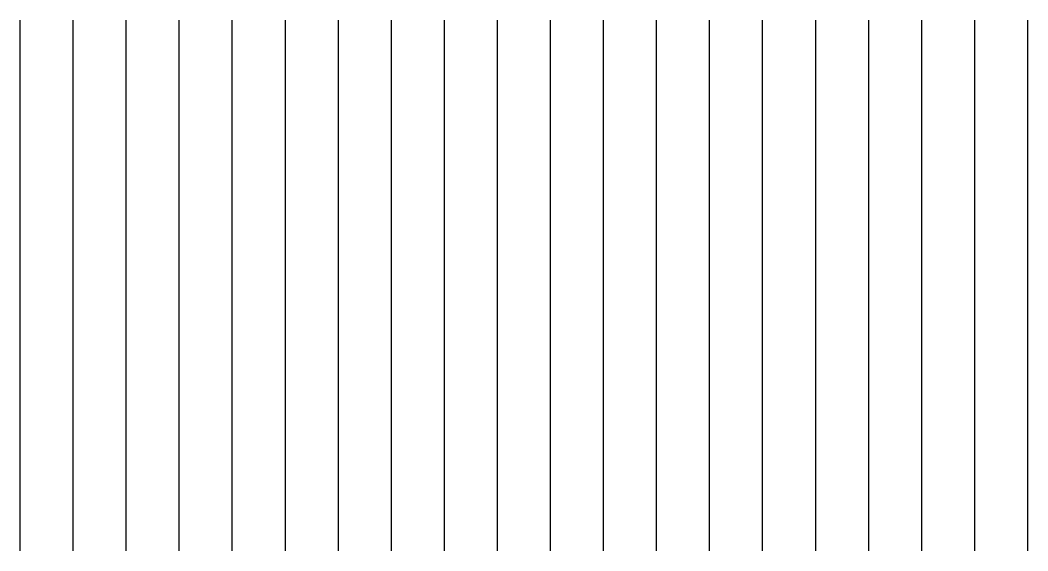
# Model space of a CAD drawing. Extents: x 0 to 19, y 0 to 10.
import ezdxf

# ---------------------------------------------------------------- set-up
doc = ezdxf.new("R2010")
doc.units = 0

msp = doc.modelspace()

# ---------------------------------------------------------------- linework, layer by layer
at = {"layer": '1', "color": 1}
msp.add_line((0, 0), (0, 10), dxfattribs=at)
at = {"layer": '1', "color": 2}
msp.add_line((1, 0), (1, 10), dxfattribs=at)
at = {"layer": '1', "color": 3}
msp.add_line((2, 0), (2, 10), dxfattribs=at)
at = {"layer": '1', "color": 4}
msp.add_line((3, 0), (3, 10), dxfattribs=at)
at = {"layer": '1', "color": 5}
msp.add_line((4, 0), (4, 10), dxfattribs=at)
at = {"layer": '1', "color": 6}
msp.add_line((5, 0), (5, 10), dxfattribs=at)
at = {"layer": '1', "color": 7}
msp.add_line((6, 0), (6, 10), dxfattribs=at)
at = {"layer": '1', "color": 8}
msp.add_line((7, 0), (7, 10), dxfattribs=at)
at = {"layer": '1', "color": 9}
msp.add_line((8, 0), (8, 10), dxfattribs=at)
at = {"layer": '1', "color": 10}
msp.add_line((9, 0), (9, 10), dxfattribs=at)
at = {"layer": '1', "color": 11}
msp.add_line((10, 0), (10, 10), dxfattribs=at)
at = {"layer": '1', "color": 12}
msp.add_line((11, 0), (11, 10), dxfattribs=at)
at = {"layer": '1', "color": 13}
msp.add_line((12, 0), (12, 10), dxfattribs=at)
at = {"layer": '1', "color": 14}
msp.add_line((13, 0), (13, 10), dxfattribs=at)
at = {"layer": '1', "color": 15}
msp.add_line((14, 0), (14, 10), dxfattribs=at)
at = {"layer": '1', "color": 16}
msp.add_line((15, 0), (15, 10), dxfattribs=at)
at = {"layer": '1', "color": 17}
msp.add_line((16, 0), (16, 10), dxfattribs=at)
at = {"layer": '1', "color": 18}
msp.add_line((17, 0), (17, 10), dxfattribs=at)
at = {"layer": '1', "color": 19}
msp.add_line((18, 0), (18, 10), dxfattribs=at)
at = {"layer": '1', "color": 20}
msp.add_line((19, 0), (19, 10), dxfattribs=at)

doc.saveas('drawing.dxf')
